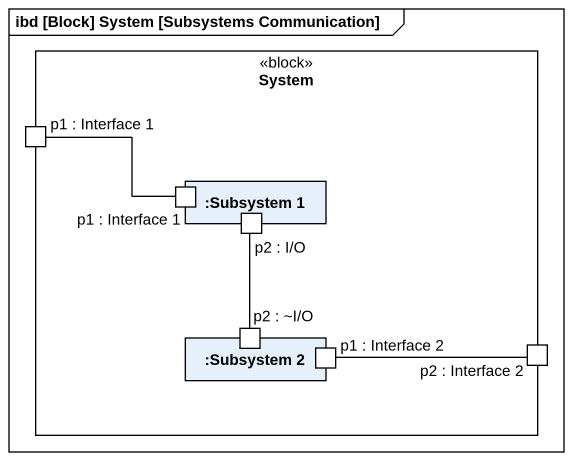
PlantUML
@startuml
mainframe ibd [Block] System [Subsystems Communication]
rectangle System <<block>> {
  port "p1 : Interface 1" as p1_Interface_1
  rectangle ":Subsystem 1" as Subsystem_1 {
    port "p1 : Interface 1" as p1_Interface_1_2
    port "p2 : I/O" as p2_I_O
  }
  rectangle ":Subsystem 2" as Subsystem_2 {
    port "p2 : ~I/O" as p2_I_O_2
    port "p1 : Interface 2" as p1_Interface_2
  }
  port "p2 : Interface 2" as p2_Interface_2
}
p1_Interface_1 -right- p1_Interface_1_2
p2_I_O -- p2_I_O_2
p1_Interface_2 -right- p2_Interface_2
@enduml
